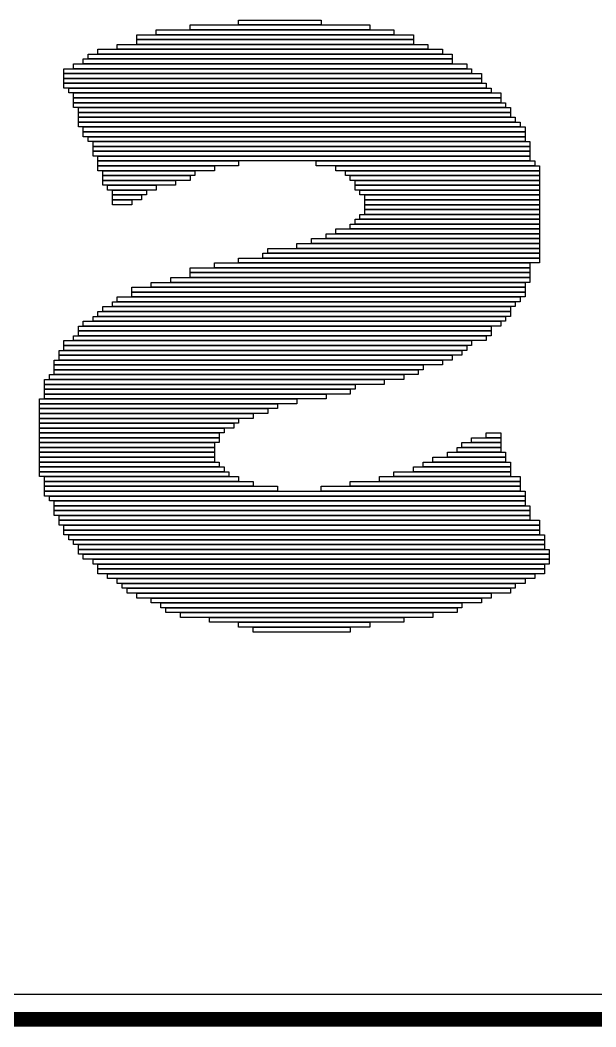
# Model space of a CAD drawing. Header units: inches. Extents: x -22 to 5433, y -38 to 5417.
# Drawn here: x 4.47 to 10.4, y -38.06 to -27.7 of the extents above; entities that cross this region are included whole.
import ezdxf

# ---------------------------------------------------------------- set-up
doc = ezdxf.new("R2010")
doc.units = ezdxf.units.IN
for name, color, linetype in [('Board_outline', 216, 'Continuous'), ('Bottom Layer', 5, 'Continuous'), ('Bottom Overlay', 54, 'Continuous'), ('Top Layer', 1, 'Continuous')]:
    doc.layers.add(name, color=color, linetype=linetype)

msp = doc.modelspace()

# ---------------------------------------------------------------- linework, layer by layer
at = {"layer": 'Board_outline'}
msp.add_lwpolyline([(-16.519, -37.988, 0.152, 0.152, 0), (73.481, -37.988, 0.152, 0.152, 0)], format="xyseb", dxfattribs=at)
at = {"layer": 'Bottom Layer'}
msp.add_line((73.481, -37.73), (-16.518, -37.73), dxfattribs=at)
at = {"layer": 'Bottom Overlay'}
for p, q in [((6.222, -27.799), (6.222, -27.749)), ((6.222, -27.749), (8.073, -27.749)), ((6.722, -27.749), (6.722, -27.699)), ((6.722, -27.699), (7.572, -27.699)), ((7.572, -27.749), (6.722, -27.749)), ((7.572, -27.699), (7.572, -27.749)), ((8.073, -27.749), (8.073, -27.799)), ((5.672, -27.899), (5.672, -27.849)), ((5.672, -27.849), (8.522, -27.849)), ((5.872, -27.849), (5.872, -27.799)), ((5.872, -27.799), (8.322, -27.799)), ((8.322, -27.849), (5.872, -27.849)), ((8.073, -27.799), (6.222, -27.799)), ((8.322, -27.799), (8.322, -27.849)), ((8.522, -27.849), (8.522, -27.899)), ((5.472, -27.999), (5.472, -27.949)), ((5.472, -27.949), (8.672, -27.949)), ((5.672, -27.949), (5.672, -27.899)), ((5.672, -27.899), (8.522, -27.899)), ((8.522, -27.899), (5.672, -27.899)), ((8.522, -27.949), (5.672, -27.949)), ((8.522, -27.899), (8.522, -27.949)), ((8.672, -27.949), (8.672, -27.999)), ((5.172, -28.099), (5.172, -28.049)), ((5.172, -28.049), (8.922, -28.049)), ((5.272, -28.049), (5.272, -27.999)), ((5.272, -27.999), (8.822, -27.999)), ((8.822, -28.049), (5.272, -28.049)), ((8.672, -27.999), (5.472, -27.999)), ((8.822, -27.999), (8.822, -28.049)), ((8.922, -28.049), (8.922, -28.099)), ((5.022, -28.199), (5.022, -28.149)), ((5.022, -28.149), (9.072, -28.149)), ((5.122, -28.149), (5.122, -28.099)), ((5.122, -28.099), (8.922, -28.099)), ((8.922, -28.149), (5.122, -28.149)), ((8.922, -28.099), (5.172, -28.099)), ((8.922, -28.099), (8.922, -28.149)), ((9.072, -28.149), (9.072, -28.199)), ((4.922, -28.249), (4.922, -28.199)), ((4.922, -28.199), (9.122, -28.199)), ((4.922, -28.299), (4.922, -28.249)), ((4.922, -28.249), (9.222, -28.249)), ((9.122, -28.249), (4.922, -28.249)), ((9.072, -28.199), (5.022, -28.199)), ((9.122, -28.199), (9.122, -28.249)), ((9.222, -28.249), (9.222, -28.299)), ((9.222, -28.299), (4.922, -28.299)), ((4.922, -28.349), (4.922, -28.299)), ((4.922, -28.299), (9.222, -28.299)), ((9.222, -28.349), (4.922, -28.349)), ((4.922, -28.399), (4.922, -28.349)), ((4.922, -28.349), (9.272, -28.349)), ((9.272, -28.399), (4.922, -28.399)), ((4.972, -28.449), (4.972, -28.399)), ((4.972, -28.399), (9.322, -28.399)), ((9.222, -28.299), (9.222, -28.349)), ((9.272, -28.349), (9.272, -28.399)), ((9.322, -28.399), (9.322, -28.449)), ((9.322, -28.449), (4.972, -28.449)), ((5.022, -28.499), (5.022, -28.449)), ((5.022, -28.449), (9.422, -28.449)), ((9.422, -28.499), (5.022, -28.499)), ((5.022, -28.549), (5.022, -28.499)), ((5.022, -28.499), (9.422, -28.499)), ((9.422, -28.449), (9.422, -28.499)), ((9.422, -28.499), (9.422, -28.549)), ((9.422, -28.549), (5.022, -28.549)), ((5.022, -28.599), (5.022, -28.549)), ((5.022, -28.549), (9.472, -28.549)), ((9.472, -28.599), (5.022, -28.599)), ((5.073, -28.649), (5.073, -28.599)), ((5.073, -28.599), (9.522, -28.599)), ((9.472, -28.549), (9.472, -28.599)), ((9.522, -28.599), (9.522, -28.649)), ((5.073, -28.699), (5.073, -28.649)), ((5.073, -28.649), (9.522, -28.649)), ((9.522, -28.649), (5.073, -28.649)), ((9.522, -28.699), (5.073, -28.699)), ((5.073, -28.749), (5.073, -28.699)), ((5.073, -28.699), (9.572, -28.699)), ((9.522, -28.649), (9.522, -28.699)), ((9.572, -28.699), (9.572, -28.749)), ((9.572, -28.749), (5.073, -28.749)), ((5.073, -28.799), (5.073, -28.749)), ((5.073, -28.749), (9.622, -28.749)), ((9.622, -28.799), (5.073, -28.799)), ((5.122, -28.849), (5.122, -28.799)), ((5.122, -28.799), (9.672, -28.799)), ((9.622, -28.749), (9.622, -28.799)), ((9.672, -28.799), (9.672, -28.849)), ((9.672, -28.849), (5.122, -28.849)), ((5.122, -28.899), (5.122, -28.849)), ((5.122, -28.849), (9.672, -28.849)), ((9.672, -28.899), (5.122, -28.899)), ((5.172, -28.949), (5.172, -28.899)), ((5.172, -28.899), (9.672, -28.899)), ((9.672, -28.849), (9.672, -28.899)), ((9.672, -28.899), (9.672, -28.949)), ((9.672, -28.949), (5.172, -28.949)), ((5.222, -28.999), (5.222, -28.949)), ((5.222, -28.949), (9.722, -28.949)), ((9.722, -28.999), (5.222, -28.999)), ((5.222, -29.049), (5.222, -28.999)), ((5.222, -28.999), (9.722, -28.999)), ((9.722, -28.949), (9.722, -28.999)), ((9.722, -28.999), (9.722, -29.049)), ((5.222, -29.099), (5.222, -29.049)), ((5.222, -29.049), (9.722, -29.049)), ((9.722, -29.049), (5.222, -29.049)), ((9.722, -29.099), (5.222, -29.099)), ((5.272, -29.149), (5.272, -29.099)), ((5.272, -29.099), (9.722, -29.099)), ((9.722, -29.049), (9.722, -29.099)), ((9.722, -29.099), (9.722, -29.149)), ((5.272, -29.199), (5.272, -29.149)), ((5.272, -29.149), (6.722, -29.149)), ((9.722, -29.149), (5.272, -29.149)), ((5.272, -29.249), (5.272, -29.199)), ((5.272, -29.199), (6.472, -29.199)), ((6.722, -29.199), (5.272, -29.199)), ((6.472, -29.199), (6.472, -29.249)), ((6.722, -29.149), (6.722, -29.199)), ((7.522, -29.199), (7.522, -29.149)), ((7.522, -29.149), (9.772, -29.149)), ((9.772, -29.199), (7.522, -29.199)), ((7.722, -29.249), (7.722, -29.199)), ((7.722, -29.199), (9.822, -29.199)), ((9.772, -29.149), (9.772, -29.199)), ((9.822, -29.199), (9.822, -29.249)), ((6.472, -29.249), (5.272, -29.249)), ((5.322, -29.299), (5.322, -29.249)), ((5.322, -29.249), (6.272, -29.249)), ((5.322, -29.349), (5.322, -29.299)), ((5.322, -29.299), (6.222, -29.299)), ((6.272, -29.299), (5.322, -29.299)), ((6.222, -29.299), (6.222, -29.349)), ((6.272, -29.249), (6.272, -29.299)), ((9.822, -29.249), (7.722, -29.249)), ((7.822, -29.299), (7.822, -29.249)), ((7.822, -29.249), (9.822, -29.249)), ((9.822, -29.299), (7.822, -29.299)), ((7.872, -29.349), (7.872, -29.299)), ((7.872, -29.299), (9.822, -29.299)), ((9.822, -29.249), (9.822, -29.299)), ((9.822, -29.299), (9.822, -29.349)), ((6.222, -29.349), (5.322, -29.349)), ((5.322, -29.399), (5.322, -29.349)), ((5.322, -29.349), (6.073, -29.349)), ((6.073, -29.399), (5.322, -29.399)), ((5.372, -29.449), (5.372, -29.399)), ((5.372, -29.399), (5.872, -29.399)), ((5.872, -29.399), (5.872, -29.449)), ((6.073, -29.349), (6.073, -29.399)), ((9.822, -29.349), (7.872, -29.349)), ((7.922, -29.399), (7.922, -29.349)), ((7.922, -29.349), (9.822, -29.349)), ((9.822, -29.399), (7.922, -29.399)), ((7.922, -29.449), (7.922, -29.399)), ((7.922, -29.399), (9.822, -29.399)), ((9.822, -29.349), (9.822, -29.399)), ((9.822, -29.399), (9.822, -29.449)), ((5.872, -29.449), (5.372, -29.449)), ((5.422, -29.499), (5.422, -29.449)), ((5.422, -29.449), (5.772, -29.449)), ((5.772, -29.499), (5.422, -29.499)), ((5.422, -29.549), (5.422, -29.499)), ((5.422, -29.499), (5.722, -29.499)), ((5.722, -29.499), (5.722, -29.549)), ((5.772, -29.449), (5.772, -29.499)), ((9.822, -29.449), (7.922, -29.449)), ((7.972, -29.499), (7.972, -29.449)), ((7.972, -29.449), (9.822, -29.449)), ((9.822, -29.499), (7.972, -29.499)), ((8.022, -29.549), (8.022, -29.499)), ((8.022, -29.499), (9.822, -29.499)), ((9.822, -29.449), (9.822, -29.499)), ((9.822, -29.499), (9.822, -29.549)), ((5.722, -29.549), (5.422, -29.549)), ((5.422, -29.599), (5.422, -29.549)), ((5.422, -29.549), (5.622, -29.549)), ((5.622, -29.599), (5.422, -29.599)), ((5.622, -29.549), (5.622, -29.599)), ((8.022, -29.599), (8.022, -29.549)), ((8.022, -29.549), (9.822, -29.549)), ((9.822, -29.549), (8.022, -29.549)), ((9.822, -29.599), (8.022, -29.599)), ((8.022, -29.649), (8.022, -29.599)), ((8.022, -29.599), (9.822, -29.599)), ((9.822, -29.549), (9.822, -29.599)), ((9.822, -29.599), (9.822, -29.649)), ((7.922, -29.799), (7.922, -29.749)), ((7.922, -29.749), (9.822, -29.749)), ((7.972, -29.749), (7.972, -29.699)), ((7.972, -29.699), (9.822, -29.699)), ((9.822, -29.749), (7.972, -29.749)), ((9.822, -29.649), (8.022, -29.649)), ((8.022, -29.699), (8.022, -29.649)), ((8.022, -29.649), (9.822, -29.649)), ((9.822, -29.699), (8.022, -29.699)), ((9.822, -29.649), (9.822, -29.699)), ((9.822, -29.699), (9.822, -29.749)), ((9.822, -29.749), (9.822, -29.799)), ((7.722, -29.899), (7.722, -29.849)), ((7.722, -29.849), (9.822, -29.849)), ((7.872, -29.849), (7.872, -29.799)), ((7.872, -29.799), (9.822, -29.799)), ((9.822, -29.849), (7.872, -29.849)), ((9.822, -29.799), (7.922, -29.799)), ((9.822, -29.799), (9.822, -29.849)), ((9.822, -29.849), (9.822, -29.899)), ((7.472, -29.999), (7.472, -29.949)), ((7.472, -29.949), (9.822, -29.949)), ((7.622, -29.949), (7.622, -29.899)), ((7.622, -29.899), (9.822, -29.899)), ((9.822, -29.949), (7.622, -29.949)), ((9.822, -29.899), (7.722, -29.899)), ((9.822, -29.899), (9.822, -29.949)), ((9.822, -29.949), (9.822, -29.999)), ((7.022, -30.099), (7.022, -30.049)), ((7.022, -30.049), (9.822, -30.049)), ((7.322, -30.049), (7.322, -29.999)), ((7.322, -29.999), (9.822, -29.999)), ((9.822, -30.049), (7.322, -30.049)), ((9.822, -29.999), (7.472, -29.999)), ((9.822, -29.999), (9.822, -30.049)), ((9.822, -30.049), (9.822, -30.099)), ((6.722, -30.199), (6.722, -30.149)), ((6.722, -30.149), (9.822, -30.149)), ((6.972, -30.149), (6.972, -30.099)), ((6.972, -30.099), (9.822, -30.099)), ((9.822, -30.149), (6.972, -30.149)), ((9.822, -30.099), (7.022, -30.099)), ((9.822, -30.099), (9.822, -30.149)), ((9.822, -30.149), (9.822, -30.199)), ((6.222, -30.299), (6.222, -30.249)), ((6.222, -30.249), (9.722, -30.249)), ((6.472, -30.249), (6.472, -30.199)), ((6.472, -30.199), (9.722, -30.199)), ((9.722, -30.249), (6.472, -30.249)), ((9.822, -30.199), (6.722, -30.199)), ((9.722, -30.199), (9.722, -30.249)), ((9.722, -30.249), (9.722, -30.299)), ((6.022, -30.399), (6.022, -30.349)), ((6.022, -30.349), (9.722, -30.349)), ((6.222, -30.349), (6.222, -30.299)), ((6.222, -30.299), (9.722, -30.299)), ((9.722, -30.299), (6.222, -30.299)), ((9.722, -30.349), (6.222, -30.349)), ((9.722, -30.299), (9.722, -30.349)), ((9.722, -30.349), (9.722, -30.399)), ((5.622, -30.499), (5.622, -30.449)), ((5.622, -30.449), (9.672, -30.449)), ((5.822, -30.449), (5.822, -30.399)), ((5.822, -30.399), (9.672, -30.399)), ((9.672, -30.449), (5.822, -30.449)), ((9.722, -30.399), (6.022, -30.399)), ((9.672, -30.399), (9.672, -30.449)), ((9.672, -30.449), (9.672, -30.499)), ((5.472, -30.599), (5.472, -30.549)), ((5.472, -30.549), (9.622, -30.549)), ((9.672, -30.499), (5.622, -30.499)), ((5.622, -30.549), (5.622, -30.499)), ((5.622, -30.499), (9.672, -30.499)), ((9.672, -30.549), (5.622, -30.549)), ((9.622, -30.549), (9.622, -30.599)), ((9.672, -30.499), (9.672, -30.549)), ((5.322, -30.699), (5.322, -30.649)), ((5.322, -30.649), (9.522, -30.649)), ((5.422, -30.649), (5.422, -30.599)), ((5.422, -30.599), (9.572, -30.599)), ((9.572, -30.649), (5.422, -30.649)), ((9.622, -30.599), (5.472, -30.599)), ((9.522, -30.649), (9.522, -30.699)), ((9.572, -30.599), (9.572, -30.649)), ((5.222, -30.799), (5.222, -30.749)), ((5.222, -30.749), (9.472, -30.749)), ((5.272, -30.749), (5.272, -30.699)), ((5.272, -30.699), (9.522, -30.699)), ((9.522, -30.749), (5.272, -30.749)), ((9.522, -30.699), (5.322, -30.699)), ((9.472, -30.749), (9.472, -30.799)), ((9.522, -30.699), (9.522, -30.749)), ((5.073, -30.899), (5.073, -30.849)), ((5.073, -30.849), (9.322, -30.849)), ((5.122, -30.849), (5.122, -30.799)), ((5.122, -30.799), (9.422, -30.799)), ((9.422, -30.849), (5.122, -30.849)), ((9.472, -30.799), (5.222, -30.799)), ((9.322, -30.849), (9.322, -30.899)), ((9.422, -30.799), (9.422, -30.849)), ((5.022, -30.999), (5.022, -30.949)), ((5.022, -30.949), (9.272, -30.949)), ((9.322, -30.899), (5.073, -30.899)), ((5.073, -30.949), (5.073, -30.899)), ((5.073, -30.899), (9.322, -30.899)), ((9.322, -30.949), (5.073, -30.949)), ((9.272, -30.949), (9.272, -30.999)), ((9.322, -30.899), (9.322, -30.949)), ((4.922, -31.049), (4.922, -30.999)), ((4.922, -30.999), (9.122, -30.999)), ((9.122, -31.049), (4.922, -31.049)), ((4.922, -31.099), (4.922, -31.049)), ((4.922, -31.049), (9.072, -31.049)), ((9.272, -30.999), (5.022, -30.999)), ((9.072, -31.049), (9.072, -31.099)), ((9.122, -30.999), (9.122, -31.049)), ((4.822, -31.249), (4.822, -31.199)), ((4.822, -31.199), (8.822, -31.199)), ((4.872, -31.149), (4.872, -31.099)), ((4.872, -31.099), (9.022, -31.099)), ((9.022, -31.149), (4.872, -31.149)), ((4.872, -31.199), (4.872, -31.149)), ((4.872, -31.149), (8.922, -31.149)), ((8.922, -31.199), (4.872, -31.199)), ((9.072, -31.099), (4.922, -31.099)), ((8.822, -31.199), (8.822, -31.249)), ((8.922, -31.149), (8.922, -31.199)), ((9.022, -31.099), (9.022, -31.149)), ((8.822, -31.249), (4.822, -31.249)), ((4.822, -31.299), (4.822, -31.249)), ((4.822, -31.249), (8.622, -31.249)), ((8.622, -31.299), (4.822, -31.299)), ((4.822, -31.349), (4.822, -31.299)), ((4.822, -31.299), (8.572, -31.299)), ((8.572, -31.299), (8.572, -31.349)), ((8.622, -31.249), (8.622, -31.299)), ((4.722, -31.449), (4.722, -31.399)), ((4.722, -31.399), (8.222, -31.399)), ((4.772, -31.399), (4.772, -31.349)), ((4.772, -31.349), (8.422, -31.349)), ((8.422, -31.399), (4.772, -31.399)), ((8.572, -31.349), (4.822, -31.349)), ((8.222, -31.399), (8.222, -31.449)), ((8.422, -31.349), (8.422, -31.399)), ((8.222, -31.449), (4.722, -31.449)), ((4.722, -31.499), (4.722, -31.449)), ((4.722, -31.449), (7.922, -31.449)), ((7.922, -31.499), (4.722, -31.499)), ((4.722, -31.549), (4.722, -31.499)), ((4.722, -31.499), (7.872, -31.499)), ((7.872, -31.499), (7.872, -31.549)), ((7.922, -31.449), (7.922, -31.499)), ((4.672, -31.649), (4.672, -31.599)), ((4.672, -31.599), (7.322, -31.599)), ((7.872, -31.549), (4.722, -31.549)), ((4.722, -31.599), (4.722, -31.549)), ((4.722, -31.549), (7.622, -31.549)), ((7.622, -31.599), (4.722, -31.599)), ((7.322, -31.599), (7.322, -31.649)), ((7.622, -31.549), (7.622, -31.599)), ((7.322, -31.649), (4.672, -31.649)), ((4.672, -31.699), (4.672, -31.649)), ((4.672, -31.649), (7.122, -31.649)), ((7.122, -31.699), (4.672, -31.699)), ((4.672, -31.749), (4.672, -31.699)), ((4.672, -31.699), (7.022, -31.699)), ((7.022, -31.699), (7.022, -31.749)), ((7.122, -31.649), (7.122, -31.699)), ((4.672, -31.799), (4.672, -31.749)), ((4.672, -31.749), (6.872, -31.749)), ((7.022, -31.749), (4.672, -31.749)), ((4.672, -31.849), (4.672, -31.799)), ((4.672, -31.799), (6.722, -31.799)), ((6.872, -31.799), (4.672, -31.799)), ((6.722, -31.799), (6.722, -31.849)), ((6.872, -31.749), (6.872, -31.799)), ((4.672, -31.899), (4.672, -31.849)), ((4.672, -31.849), (6.672, -31.849)), ((6.722, -31.849), (4.672, -31.849)), ((6.672, -31.899), (4.672, -31.899)), ((4.672, -31.949), (4.672, -31.899)), ((4.672, -31.899), (6.572, -31.899)), ((6.572, -31.899), (6.572, -31.949)), ((6.672, -31.849), (6.672, -31.899)), ((6.572, -31.949), (4.672, -31.949)), ((4.672, -31.999), (4.672, -31.949)), ((4.672, -31.949), (6.522, -31.949)), ((6.522, -31.999), (4.672, -31.999)), ((4.672, -32.049), (4.672, -31.999)), ((4.672, -31.999), (6.522, -31.999)), ((6.522, -31.949), (6.522, -31.999)), ((6.522, -31.999), (6.522, -32.049)), ((9.122, -32.049), (9.122, -31.999)), ((9.122, -31.999), (9.422, -31.999)), ((9.272, -31.999), (9.272, -31.949)), ((9.272, -31.949), (9.422, -31.949)), ((9.422, -31.999), (9.272, -31.999)), ((9.422, -31.949), (9.422, -31.999)), ((9.422, -31.999), (9.422, -32.049)), ((6.522, -32.049), (4.672, -32.049)), ((4.672, -32.099), (4.672, -32.049)), ((4.672, -32.049), (6.472, -32.049)), ((4.672, -32.149), (4.672, -32.099)), ((4.672, -32.099), (6.472, -32.099)), ((6.472, -32.099), (4.672, -32.099)), ((6.472, -32.049), (6.472, -32.099)), ((6.472, -32.099), (6.472, -32.149)), ((8.972, -32.149), (8.972, -32.099)), ((8.972, -32.099), (9.422, -32.099)), ((9.022, -32.099), (9.022, -32.049)), ((9.022, -32.049), (9.422, -32.049)), ((9.422, -32.099), (9.022, -32.099)), ((9.422, -32.049), (9.122, -32.049)), ((9.422, -32.049), (9.422, -32.099)), ((9.422, -32.099), (9.422, -32.149)), ((4.672, -32.199), (4.672, -32.149)), ((4.672, -32.149), (6.472, -32.149)), ((6.472, -32.149), (4.672, -32.149)), ((4.672, -32.249), (4.672, -32.199)), ((4.672, -32.199), (6.472, -32.199)), ((6.472, -32.199), (4.672, -32.199)), ((6.472, -32.149), (6.472, -32.199)), ((6.472, -32.199), (6.472, -32.249)), ((8.722, -32.249), (8.722, -32.199)), ((8.722, -32.199), (9.472, -32.199)), ((8.872, -32.199), (8.872, -32.149)), ((8.872, -32.149), (9.472, -32.149)), ((9.472, -32.199), (8.872, -32.199)), ((9.422, -32.149), (8.972, -32.149)), ((9.472, -32.149), (9.472, -32.199)), ((9.472, -32.199), (9.472, -32.249)), ((6.472, -32.249), (4.672, -32.249)), ((4.672, -32.299), (4.672, -32.249)), ((4.672, -32.249), (6.522, -32.249)), ((6.522, -32.299), (4.672, -32.299)), ((4.672, -32.349), (4.672, -32.299)), ((4.672, -32.299), (6.572, -32.299)), ((6.522, -32.249), (6.522, -32.299)), ((6.572, -32.299), (6.572, -32.349)), ((8.522, -32.349), (8.522, -32.299)), ((8.522, -32.299), (9.522, -32.299)), ((8.622, -32.299), (8.622, -32.249)), ((8.622, -32.249), (9.522, -32.249)), ((9.522, -32.299), (8.622, -32.299)), ((9.472, -32.249), (8.722, -32.249)), ((9.522, -32.249), (9.522, -32.299)), ((9.522, -32.299), (9.522, -32.349)), ((4.672, -32.399), (4.672, -32.349)), ((4.672, -32.349), (6.622, -32.349)), ((6.572, -32.349), (4.672, -32.349)), ((6.622, -32.399), (4.672, -32.399)), ((4.722, -32.449), (4.722, -32.399)), ((4.722, -32.399), (6.722, -32.399)), ((6.622, -32.349), (6.622, -32.399)), ((6.722, -32.399), (6.722, -32.449)), ((8.172, -32.449), (8.172, -32.399)), ((8.172, -32.399), (9.622, -32.399)), ((8.322, -32.399), (8.322, -32.349)), ((8.322, -32.349), (9.522, -32.349)), ((9.522, -32.399), (8.322, -32.399)), ((9.522, -32.349), (8.522, -32.349)), ((9.522, -32.349), (9.522, -32.399)), ((9.622, -32.399), (9.622, -32.449)), ((4.722, -32.499), (4.722, -32.449)), ((4.722, -32.449), (6.872, -32.449)), ((6.722, -32.449), (4.722, -32.449)), ((6.872, -32.499), (4.722, -32.499)), ((4.722, -32.549), (4.722, -32.499)), ((4.722, -32.499), (7.122, -32.499)), ((6.872, -32.449), (6.872, -32.499)), ((7.122, -32.499), (7.122, -32.549)), ((7.572, -32.549), (7.572, -32.499)), ((7.572, -32.499), (9.622, -32.499)), ((7.872, -32.499), (7.872, -32.449)), ((7.872, -32.449), (9.622, -32.449)), ((9.622, -32.499), (7.872, -32.499)), ((9.622, -32.449), (8.172, -32.449)), ((9.622, -32.449), (9.622, -32.499)), ((9.622, -32.499), (9.622, -32.549)), ((7.122, -32.549), (4.722, -32.549)), ((4.722, -32.599), (4.722, -32.549)), ((4.722, -32.549), (9.672, -32.549)), ((9.672, -32.599), (4.722, -32.599)), ((4.772, -32.649), (4.772, -32.599)), ((4.772, -32.599), (9.672, -32.599)), ((9.672, -32.649), (4.772, -32.649)), ((4.822, -32.699), (4.822, -32.649)), ((4.822, -32.649), (9.672, -32.649)), ((9.622, -32.549), (7.572, -32.549)), ((9.672, -32.549), (9.672, -32.599)), ((9.672, -32.599), (9.672, -32.649)), ((9.672, -32.649), (9.672, -32.699)), ((9.672, -32.699), (4.822, -32.699)), ((4.822, -32.749), (4.822, -32.699)), ((4.822, -32.699), (9.722, -32.699)), ((9.722, -32.749), (4.822, -32.749)), ((4.822, -32.799), (4.822, -32.749)), ((4.822, -32.749), (9.722, -32.749)), ((9.722, -32.699), (9.722, -32.749)), ((9.722, -32.749), (9.722, -32.799)), ((9.722, -32.799), (4.822, -32.799)), ((4.872, -32.849), (4.872, -32.799)), ((4.872, -32.799), (9.722, -32.799)), ((9.722, -32.849), (4.872, -32.849)), ((4.872, -32.899), (4.872, -32.849)), ((4.872, -32.849), (9.822, -32.849)), ((9.722, -32.799), (9.722, -32.849)), ((9.822, -32.849), (9.822, -32.899)), ((9.822, -32.899), (4.872, -32.899)), ((4.922, -32.949), (4.922, -32.899)), ((4.922, -32.899), (9.822, -32.899)), ((4.922, -32.999), (4.922, -32.949)), ((4.922, -32.949), (9.822, -32.949)), ((9.822, -32.949), (4.922, -32.949)), ((9.822, -32.899), (9.822, -32.949)), ((9.822, -32.949), (9.822, -32.999)), ((9.822, -32.999), (4.922, -32.999)), ((4.972, -33.049), (4.972, -32.999)), ((4.972, -32.999), (9.872, -32.999)), ((9.872, -33.049), (4.972, -33.049)), ((5.022, -33.099), (5.022, -33.049)), ((5.022, -33.049), (9.872, -33.049)), ((9.872, -32.999), (9.872, -33.049)), ((9.872, -33.049), (9.872, -33.099)), ((9.872, -33.099), (5.022, -33.099)), ((5.073, -33.149), (5.073, -33.099)), ((5.073, -33.099), (9.872, -33.099)), ((9.872, -33.149), (5.073, -33.149)), ((5.073, -33.199), (5.073, -33.149)), ((5.073, -33.149), (9.922, -33.149)), ((9.872, -33.099), (9.872, -33.149)), ((9.922, -33.149), (9.922, -33.199)), ((9.922, -33.199), (5.073, -33.199)), ((5.122, -33.249), (5.122, -33.199)), ((5.122, -33.199), (9.922, -33.199)), ((9.922, -33.249), (5.122, -33.249)), ((5.222, -33.299), (5.222, -33.249)), ((5.222, -33.249), (9.922, -33.249)), ((9.922, -33.199), (9.922, -33.249)), ((9.922, -33.249), (9.922, -33.299)), ((9.922, -33.299), (5.222, -33.299)), ((5.272, -33.349), (5.272, -33.299)), ((5.272, -33.299), (9.872, -33.299)), ((9.872, -33.349), (5.272, -33.349)), ((5.272, -33.399), (5.272, -33.349)), ((5.272, -33.349), (9.872, -33.349)), ((9.872, -33.299), (9.872, -33.349)), ((9.872, -33.349), (9.872, -33.399)), ((9.872, -33.399), (5.272, -33.399)), ((5.372, -33.449), (5.372, -33.399)), ((5.372, -33.399), (9.772, -33.399)), ((9.772, -33.449), (5.372, -33.449)), ((5.472, -33.499), (5.472, -33.449)), ((5.472, -33.449), (9.672, -33.449)), ((9.672, -33.449), (9.672, -33.499)), ((9.772, -33.399), (9.772, -33.449)), ((9.672, -33.499), (5.472, -33.499)), ((5.522, -33.549), (5.522, -33.499)), ((5.522, -33.499), (9.572, -33.499)), ((9.572, -33.549), (5.522, -33.549)), ((5.572, -33.599), (5.572, -33.549)), ((5.572, -33.549), (9.522, -33.549)), ((9.522, -33.549), (9.522, -33.599)), ((9.572, -33.499), (9.572, -33.549)), ((9.522, -33.599), (5.572, -33.599)), ((5.672, -33.649), (5.672, -33.599)), ((5.672, -33.599), (9.322, -33.599)), ((9.322, -33.649), (5.672, -33.649)), ((5.822, -33.699), (5.822, -33.649)), ((5.822, -33.649), (9.222, -33.649)), ((9.222, -33.649), (9.222, -33.699)), ((9.322, -33.599), (9.322, -33.649)), ((9.222, -33.699), (5.822, -33.699)), ((5.922, -33.749), (5.922, -33.699)), ((5.922, -33.699), (9.022, -33.699)), ((9.022, -33.749), (5.922, -33.749)), ((5.972, -33.799), (5.972, -33.749)), ((5.972, -33.749), (8.972, -33.749)), ((8.972, -33.749), (8.972, -33.799)), ((9.022, -33.699), (9.022, -33.749)), ((8.972, -33.799), (5.972, -33.799)), ((6.122, -33.849), (6.122, -33.799)), ((6.122, -33.799), (8.722, -33.799)), ((8.722, -33.849), (6.122, -33.849)), ((6.422, -33.899), (6.422, -33.849)), ((6.422, -33.849), (8.422, -33.849)), ((8.422, -33.849), (8.422, -33.899)), ((8.722, -33.799), (8.722, -33.849)), ((8.422, -33.899), (6.422, -33.899)), ((6.722, -33.949), (6.722, -33.899)), ((6.722, -33.899), (8.073, -33.899)), ((8.073, -33.949), (6.722, -33.949)), ((6.872, -33.999), (6.872, -33.949)), ((6.872, -33.949), (7.872, -33.949)), ((7.872, -33.999), (6.872, -33.999)), ((7.872, -33.949), (7.872, -33.999)), ((8.073, -33.899), (8.073, -33.949))]:
    msp.add_line(p, q, dxfattribs=at)
at = {"layer": 'Top Layer'}
msp.add_line((73.481, -37.73), (-16.518, -37.73), dxfattribs=at)

doc.saveas('drawing.dxf')
